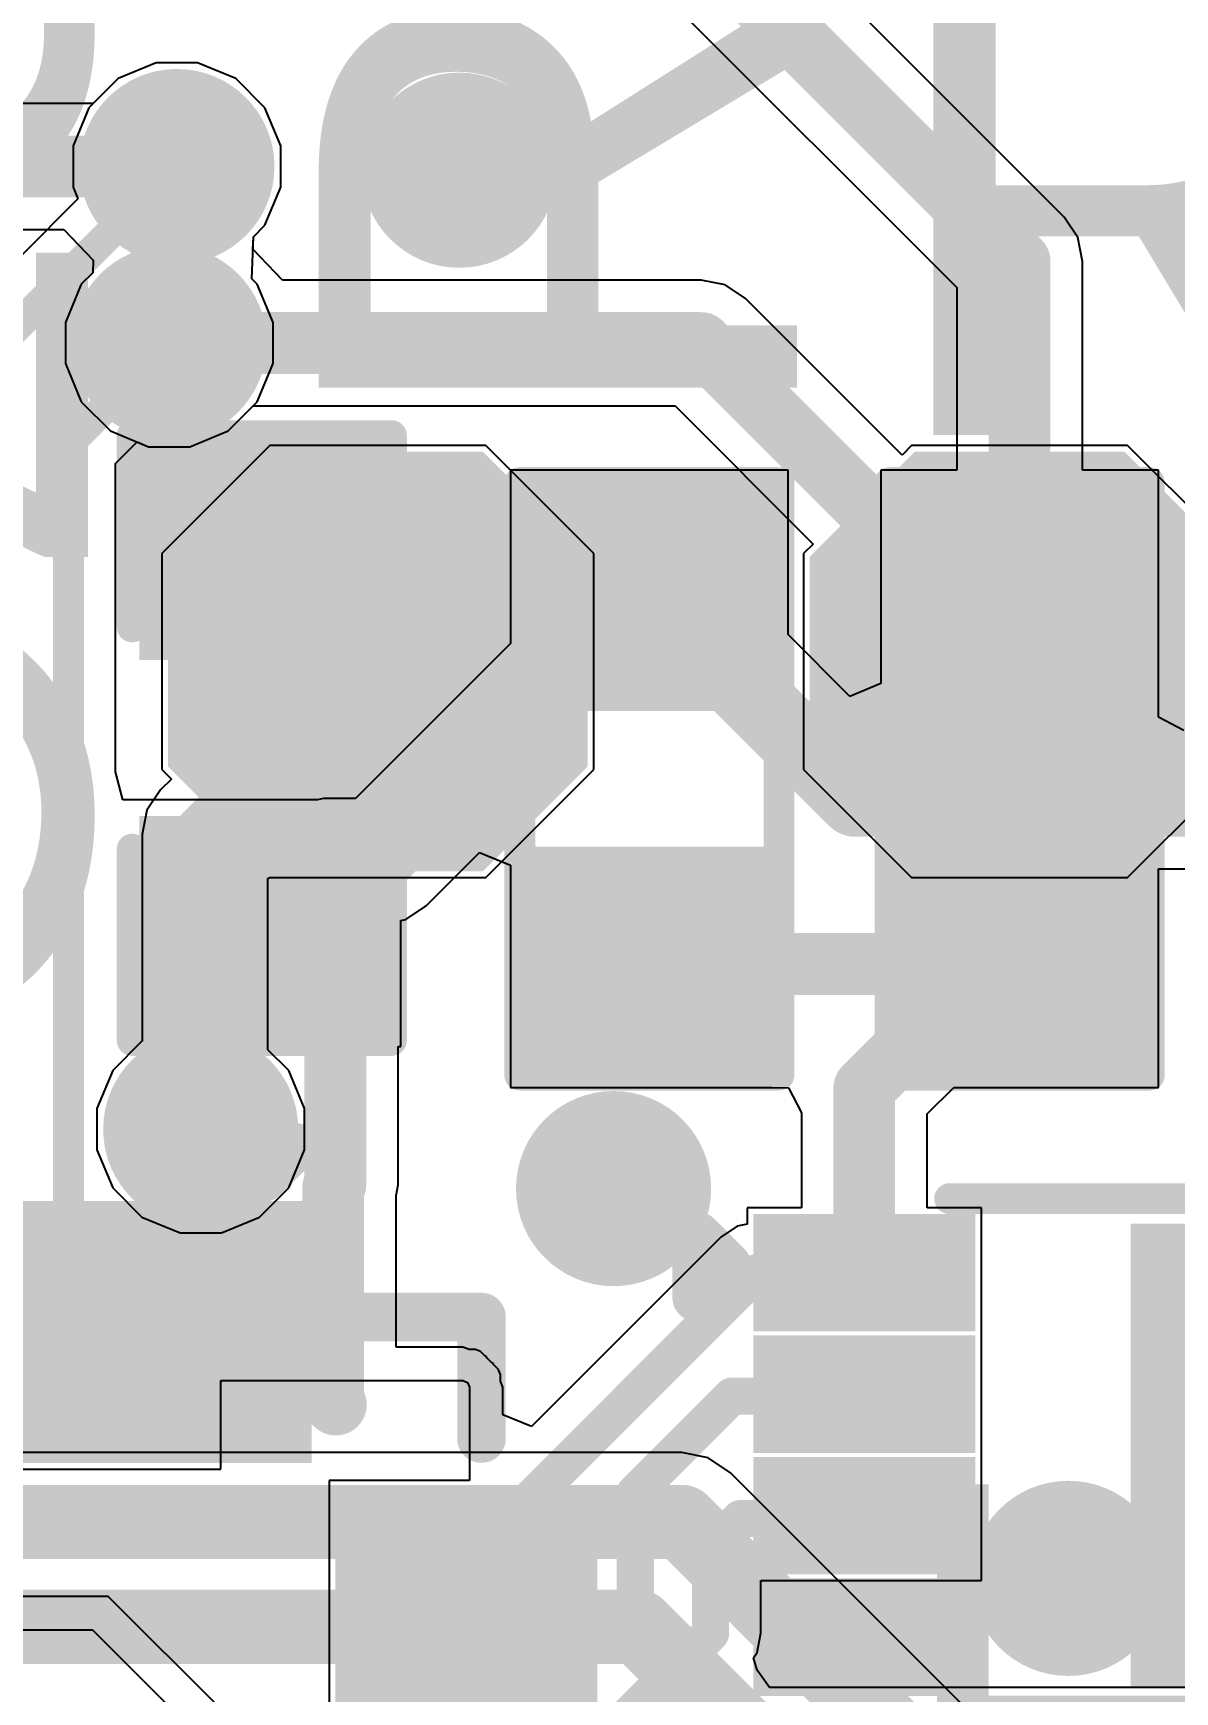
# Model space of a CAD drawing. Header units: millimetres. Extents: x -23 to 83, y -38 to 11.
# Drawn here: x 68.53 to 73.23, y -8.85 to -2.03 of the extents above; entities that cross this region are included whole.
import ezdxf

# ---------------------------------------------------------------- set-up
doc = ezdxf.new("R2010")
doc.units = ezdxf.units.MM
for name, color, linetype in [('BottomLayer', 5, 'Continuous'), ('BottomPaste', 16, 'Continuous'), ('BottomSolder', 6, 'Continuous'), ('TopLayer', 1, 'Continuous'), ('TopOverlay', 2, 'Continuous'), ('TopPaste', 8, 'Continuous'), ('TopSolder', 216, 'Continuous'), ('ViaHoleLayer', 16, 'Continuous')]:
    doc.layers.add(name, color=color, linetype=linetype)
doc.styles.add('Arial', font='', dxfattribs={"height": 0.2})
doc.styles.get('Arial').set_extended_font_data('Arial')

# ---------------------------------------------------------------- blocks, each defined once
blk = doc.blocks.new('C___0603_34')
at = {"layer": 'TopLayer'}
for points in [[(-0.3809999999999999, 0.4445), (-0.3809999999999999, -0.4445), (-1.143, -0.4445), (-1.143, 0.4445)], [(1.143, 0.4445), (1.143, -0.4445), (0.3809999999999999, -0.4445), (0.3809999999999999, 0.4445)]]:
    blk.add_hatch(color=1, dxfattribs=at).paths.add_polyline_path(points)
at = {"layer": 'TopPaste'}
for points in [[(-0.3809999999999999, 0.4445), (-0.3809999999999999, -0.4445), (-1.143, -0.4445), (-1.143, 0.4445)], [(1.143, 0.4445), (1.143, -0.4445), (0.3809999999999999, -0.4445), (0.3809999999999999, 0.4445)]]:
    blk.add_hatch(color=8, dxfattribs=at).paths.add_polyline_path(points)
at = {"layer": 'TopSolder'}
for points in [[(-0.3210001199999999, 0.50449988), (-0.3210001199999999, -0.50449988), (-1.20299988, -0.50449988), (-1.20299988, 0.50449988)], [(1.20299988, 0.50449988), (1.20299988, -0.50449988), (0.3210001199999999, -0.50449988), (0.3210001199999999, 0.50449988)]]:
    blk.add_hatch(color=216, dxfattribs=at).paths.add_polyline_path(points)
at = {"layer": 'TopOverlay', "const_width": 0.127}
for points in [[(-1.2446, -0.5334), (-1.2446, 0.5334)], [(-0.4571999999999999, 0.5334), (-1.2446, 0.5334)], [(1.2446, 0.5334), (0.4571999999999999, 0.5334)], [(1.2446, -0.5334), (1.2446, 0.5334)], [(-0.4571999999999999, -0.5334), (-1.2446, -0.5334)], [(1.2446, -0.5334), (0.4571999999999999, -0.5334)]]:
    blk.add_lwpolyline(points, dxfattribs=at)
at = {"layer": 'TopOverlay', "const_width": 0.0635}
for points in [[(-1.27635, 0.5334, 1), (-1.21285, 0.5334, 1)], [(-1.27635, 0.5334, 1), (-1.21285, 0.5334, 1)], [(-0.4889499999999999, 0.5334, 1), (-0.42545, 0.5334, 1)], [(0.42545, 0.5334, 1), (0.4889499999999999, 0.5334, 1)], [(1.21285, 0.5334, 1), (1.27635, 0.5334, 1)], [(1.21285, 0.5334, 1), (1.27635, 0.5334, 1)], [(-1.27635, -0.5334, 1), (-1.21285, -0.5334, 1)], [(-1.27635, -0.5334, 1), (-1.21285, -0.5334, 1)], [(-0.4889499999999999, -0.5334, 1), (-0.42545, -0.5334, 1)], [(0.42545, -0.5334, 1), (0.4889499999999999, -0.5334, 1)], [(1.21285, -0.5334, 1), (1.27635, -0.5334, 1)], [(1.21285, -0.5334, 1), (1.27635, -0.5334, 1)]]:
    blk.add_lwpolyline(points, format="xyb", close=True, dxfattribs=at)
blk = doc.blocks.new('T__________B_71')
at = {"layer": 'BottomLayer'}
blk.add_hatch(color=5, dxfattribs=at).paths.add_polyline_path([(0.3809999999999999, 0.7619999999999999), (-0.3809999999999999, 0.7619999999999999), (-0.7619999999999999, 0.3809999999999999), (-0.7619999999999999, -0.3809999999999999), (-0.3809999999999999, -0.7619999999999999), (0.3809999999999999, -0.7619999999999999), (0.7619999999999999, -0.3809999999999999), (0.7619999999999999, 0.3809999999999999)])
at = {"layer": 'BottomPaste'}
blk.add_hatch(color=16, dxfattribs=at).paths.add_polyline_path([(0.3809999999999999, 0.7619999999999999), (-0.3809999999999999, 0.7619999999999999), (-0.7619999999999999, 0.3809999999999999), (-0.7619999999999999, -0.3809999999999999), (-0.3809999999999999, -0.7619999999999999), (0.3809999999999999, -0.7619999999999999), (0.7619999999999999, -0.3809999999999999), (0.7619999999999999, 0.3809999999999999)])
at = {"layer": 'BottomSolder'}
blk.add_hatch(color=6, dxfattribs=at).paths.add_polyline_path([(0.4318, 0.8636), (-0.4318, 0.8636), (-0.8636, 0.4318), (-0.8636, -0.4318), (-0.4318, -0.8636), (0.4318, -0.8636), (0.8636, -0.4318), (0.8636, 0.4318)])
blk = doc.blocks.new('T__________B_72')
at = {"layer": 'BottomLayer'}
blk.add_hatch(color=5, dxfattribs=at).paths.add_polyline_path([(0.3809999999999999, 0.7619999999999999), (-0.3809999999999999, 0.7619999999999999), (-0.7619999999999999, 0.3809999999999999), (-0.7619999999999999, -0.3809999999999999), (-0.3809999999999999, -0.7619999999999999), (0.3809999999999999, -0.7619999999999999), (0.7619999999999999, -0.3809999999999999), (0.7619999999999999, 0.3809999999999999)])
at = {"layer": 'BottomPaste'}
blk.add_hatch(color=16, dxfattribs=at).paths.add_polyline_path([(0.3809999999999999, 0.7619999999999999), (-0.3809999999999999, 0.7619999999999999), (-0.7619999999999999, 0.3809999999999999), (-0.7619999999999999, -0.3809999999999999), (-0.3809999999999999, -0.7619999999999999), (0.3809999999999999, -0.7619999999999999), (0.7619999999999999, -0.3809999999999999), (0.7619999999999999, 0.3809999999999999)])
at = {"layer": 'BottomSolder'}
blk.add_hatch(color=6, dxfattribs=at).paths.add_polyline_path([(0.4318, 0.8636), (-0.4318, 0.8636), (-0.8636, 0.4318), (-0.8636, -0.4318), (-0.4318, -0.8636), (0.4318, -0.8636), (0.8636, -0.4318), (0.8636, 0.4318)])
blk = doc.blocks.new('R___0603_111')
at = {"layer": 'TopLayer'}
for points in [[(-0.3809999999999999, 0.4445), (-0.3809999999999999, -0.4445), (-1.143, -0.4445), (-1.143, 0.4445)], [(1.143, 0.4445), (1.143, -0.4445), (0.3809999999999999, -0.4445), (0.3809999999999999, 0.4445)]]:
    blk.add_hatch(color=1, dxfattribs=at).paths.add_polyline_path(points)
at = {"layer": 'TopPaste'}
for points in [[(-0.3809999999999999, 0.4445), (-0.3809999999999999, -0.4445), (-1.143, -0.4445), (-1.143, 0.4445)], [(1.143, 0.4445), (1.143, -0.4445), (0.3809999999999999, -0.4445), (0.3809999999999999, 0.4445)]]:
    blk.add_hatch(color=8, dxfattribs=at).paths.add_polyline_path(points)
at = {"layer": 'TopSolder'}
for points in [[(-0.2794, 0.5460999999999999), (-0.2794, -0.5460999999999999), (-1.2446, -0.5460999999999999), (-1.2446, 0.5460999999999999)], [(1.2446, 0.5460999999999999), (1.2446, -0.5460999999999999), (0.2794, -0.5460999999999999), (0.2794, 0.5460999999999999)]]:
    blk.add_hatch(color=216, dxfattribs=at).paths.add_polyline_path(points)
at = {"layer": 'TopOverlay', "const_width": 0.127}
for points in [[(-1.2192, 0.5334), (1.2192, 0.5334)], [(-1.2192, 0.5334), (-1.2192, -0.5334)], [(1.2192, 0.5334), (1.2192, -0.5334)], [(-1.2192, -0.5334), (1.2192, -0.5334)]]:
    blk.add_lwpolyline(points, dxfattribs=at)
at = {"layer": 'TopOverlay', "const_width": 0.0635}
for points in [[(-1.25095, 0.5334, 1), (-1.18745, 0.5334, 1)], [(-1.25095, 0.5334, 1), (-1.18745, 0.5334, 1)], [(1.18745, 0.5334, 1), (1.25095, 0.5334, 1)], [(1.18745, 0.5334, 1), (1.25095, 0.5334, 1)], [(-1.25095, -0.5334, 1), (-1.18745, -0.5334, 1)], [(-1.25095, -0.5334, 1), (-1.18745, -0.5334, 1)], [(1.18745, -0.5334, 1), (1.25095, -0.5334, 1)], [(1.18745, -0.5334, 1), (1.25095, -0.5334, 1)]]:
    blk.add_lwpolyline(points, format="xyb", close=True, dxfattribs=at)
blk = doc.blocks.new('R___0603_112')
at = {"layer": 'TopLayer'}
for points in [[(-0.3809999999999999, 0.4445), (-0.3809999999999999, -0.4445), (-1.143, -0.4445), (-1.143, 0.4445)], [(1.143, 0.4445), (1.143, -0.4445), (0.3809999999999999, -0.4445), (0.3809999999999999, 0.4445)]]:
    blk.add_hatch(color=1, dxfattribs=at).paths.add_polyline_path(points)
at = {"layer": 'TopPaste'}
for points in [[(-0.3809999999999999, 0.4445), (-0.3809999999999999, -0.4445), (-1.143, -0.4445), (-1.143, 0.4445)], [(1.143, 0.4445), (1.143, -0.4445), (0.3809999999999999, -0.4445), (0.3809999999999999, 0.4445)]]:
    blk.add_hatch(color=8, dxfattribs=at).paths.add_polyline_path(points)
at = {"layer": 'TopSolder'}
for points in [[(-0.2794, 0.5460999999999999), (-0.2794, -0.5460999999999999), (-1.2446, -0.5460999999999999), (-1.2446, 0.5460999999999999)], [(1.2446, 0.5460999999999999), (1.2446, -0.5460999999999999), (0.2794, -0.5460999999999999), (0.2794, 0.5460999999999999)]]:
    blk.add_hatch(color=216, dxfattribs=at).paths.add_polyline_path(points)
at = {"layer": 'TopOverlay', "const_width": 0.127}
for points in [[(1.2192, 0.5334), (-1.2192, 0.5334)], [(-1.2192, -0.5334), (-1.2192, 0.5334)], [(1.2192, -0.5334), (1.2192, 0.5334)], [(1.2192, -0.5334), (-1.2192, -0.5334)]]:
    blk.add_lwpolyline(points, dxfattribs=at)
at = {"layer": 'TopOverlay', "const_width": 0.0635}
for points in [[(-1.25095, 0.5334, 1), (-1.18745, 0.5334, 1)], [(-1.25095, 0.5334, 1), (-1.18745, 0.5334, 1)], [(1.18745, 0.5334, 1), (1.25095, 0.5334, 1)], [(1.18745, 0.5334, 1), (1.25095, 0.5334, 1)], [(-1.25095, -0.5334, 1), (-1.18745, -0.5334, 1)], [(-1.25095, -0.5334, 1), (-1.18745, -0.5334, 1)], [(1.18745, -0.5334, 1), (1.25095, -0.5334, 1)], [(1.18745, -0.5334, 1), (1.25095, -0.5334, 1)]]:
    blk.add_lwpolyline(points, format="xyb", close=True, dxfattribs=at)
blk = doc.blocks.new('QFN_56__7X7__121')
at = {"layer": 'TopLayer'}
for points in [[(-2.69999968, 3.000502), (-2.69999968, 3.875501519999999), (-2.50000008, 3.875501519999999), (-2.50000008, 3.000502)], [(-2.30000048, 3.000502), (-2.30000048, 3.875501519999999), (-2.10000088, 3.875501519999999), (-2.10000088, 3.000502)], [(-3.87549898, 2.70000222), (-3.00049946, 2.70000222), (-3.00049946, 2.50000262), (-3.87549898, 2.50000262)], [(-3.87549898, 2.30000302), (-3.00049946, 2.30000302), (-3.00049946, 2.10000342), (-3.87549898, 2.10000342)], [(-3.87549898, 1.90000128), (-3.00049946, 1.90000128), (-3.00049946, 1.70000168), (-3.87549898, 1.70000168)]]:
    blk.add_hatch(color=1, dxfattribs=at).paths.add_polyline_path(points)
at = {"layer": 'TopPaste'}
for points in [[(-2.69999968, 3.000502), (-2.69999968, 3.875501519999999), (-2.50000008, 3.875501519999999), (-2.50000008, 3.000502)], [(-2.30000048, 3.000502), (-2.30000048, 3.875501519999999), (-2.10000088, 3.875501519999999), (-2.10000088, 3.000502)], [(-3.87549898, 2.70000222), (-3.00049946, 2.70000222), (-3.00049946, 2.50000262), (-3.87549898, 2.50000262)], [(-3.87549898, 2.30000302), (-3.00049946, 2.30000302), (-3.00049946, 2.10000342), (-3.87549898, 2.10000342)], [(-3.87549898, 1.90000128), (-3.00049946, 1.90000128), (-3.00049946, 1.70000168), (-3.87549898, 1.70000168)]]:
    blk.add_hatch(color=8, dxfattribs=at).paths.add_polyline_path(points)
at = {"layer": 'TopSolder'}
for points in [[(-2.80159968, 2.898902), (-2.80159968, 3.97710152), (-2.39840008, 3.97710152), (-2.39840008, 2.898902)], [(-2.40160048, 2.898902), (-2.40160048, 3.97710152), (-1.99840088, 3.97710152), (-1.99840088, 2.898902)], [(-2.00159874, 2.898902), (-2.00159874, 3.97710152), (-1.59839914, 3.97710152), (-1.59839914, 2.898902)], [(-3.97709898, 2.80160222), (-2.89889946, 2.80160222), (-2.89889946, 2.39840262), (-3.97709898, 2.39840262)], [(-3.97709898, 2.40160302), (-2.89889946, 2.40160302), (-2.89889946, 1.99840342), (-3.97709898, 1.99840342)], [(-3.97709898, 2.00160128), (-2.89889946, 2.00160128), (-2.89889946, 1.59840168), (-3.97709898, 1.59840168)]]:
    blk.add_hatch(color=216, dxfattribs=at).paths.add_polyline_path(points)
at = {"layer": 'TopOverlay', "const_width": 0.1999996}
for points in [[(-2.99999908, 3.50000316), (-3.50000062, 3.50000316)], [(-3.50000062, 3.00000162), (-3.50000062, 3.50000316)], [(-4.07299922, 2.60000242), (-4.19999922, 2.72700242)], [(-4.19999922, 2.47300242), (-4.19999922, 2.72700242)], [(-4.19999922, 2.47300242), (-4.07299922, 2.60000242)]]:
    blk.add_lwpolyline(points, dxfattribs=at)
at = {"layer": 'TopOverlay', "const_width": 0.0999998}
for points in [[(-3.55000052, 3.50000316, 1), (-3.45000072, 3.50000316, 1)], [(-3.55000052, 3.50000316, 1), (-3.45000072, 3.50000316, 1)], [(-3.04999898, 3.50000316, 1), (-2.94999918, 3.50000316, 1)], [(-3.55000052, 3.00000162, 1), (-3.45000072, 3.00000162, 1)], [(-4.24999912, 2.72700242, 1), (-4.14999932, 2.72700242, 1)], [(-4.24999912, 2.72700242, 1), (-4.14999932, 2.72700242, 1)], [(-4.122999119999999, 2.60000242, 1), (-4.022999319999999, 2.60000242, 1)], [(-4.122999119999999, 2.60000242, 1), (-4.022999319999999, 2.60000242, 1)], [(-4.24999912, 2.47300242, 1), (-4.14999932, 2.47300242, 1)], [(-4.24999912, 2.47300242, 1), (-4.14999932, 2.47300242, 1)]]:
    blk.add_lwpolyline(points, format="xyb", close=True, dxfattribs=at)
blk = doc.blocks.new('8_USON__2X3__122')
at = {"layer": 'TopLayer'}
for points in [[(-0.3556, 0.13999972), (0.3556, 0.13999972), (0.3556, -0.13999972), (-0.3556, -0.13999972)], [(2.33959908, 0.13999972), (3.05079908, 0.13999972), (3.05079908, -0.13999972), (2.33959908, -0.13999972)], [(1.19759984, 0.09999853), (1.49759924, 0.09999853), (1.49759924, -1.60000061), (1.19759984, -1.60000061)], [(-0.3556, -0.36000182), (0.3556, -0.36000182), (0.3556, -0.64000126), (-0.3556, -0.64000126)], [(2.33959908, -0.36000182), (3.05079908, -0.36000182), (3.05079908, -0.64000126), (2.33959908, -0.64000126)], [(-0.3556, -0.86000082), (0.3556, -0.86000082), (0.3556, -1.14000026), (-0.3556, -1.14000026)], [(2.33959908, -0.86000082), (3.05079908, -0.86000082), (3.05079908, -1.14000026), (2.33959908, -1.14000026)], [(-0.3556, -1.36000236), (0.3556, -1.36000236), (0.3556, -1.6400018), (-0.3556, -1.6400018)], [(2.33959908, -1.36000236), (3.05079908, -1.36000236), (3.05079908, -1.6400018), (2.33959908, -1.6400018)]]:
    blk.add_hatch(color=1, dxfattribs=at).paths.add_polyline_path(points)
at = {"layer": 'TopPaste'}
for points in [[(-0.3556, 0.13999972), (0.3556, 0.13999972), (0.3556, -0.13999972), (-0.3556, -0.13999972)], [(2.33959908, 0.13999972), (3.05079908, 0.13999972), (3.05079908, -0.13999972), (2.33959908, -0.13999972)], [(1.19759984, 0.09999853), (1.49759924, 0.09999853), (1.49759924, -1.60000061), (1.19759984, -1.60000061)], [(-0.3556, -0.36000182), (0.3556, -0.36000182), (0.3556, -0.64000126), (-0.3556, -0.64000126)], [(2.33959908, -0.36000182), (3.05079908, -0.36000182), (3.05079908, -0.64000126), (2.33959908, -0.64000126)], [(-0.3556, -0.86000082), (0.3556, -0.86000082), (0.3556, -1.14000026), (-0.3556, -1.14000026)], [(2.33959908, -0.86000082), (3.05079908, -0.86000082), (3.05079908, -1.14000026), (2.33959908, -1.14000026)], [(-0.3556, -1.36000236), (0.3556, -1.36000236), (0.3556, -1.6400018), (-0.3556, -1.6400018)], [(2.33959908, -1.36000236), (3.05079908, -1.36000236), (3.05079908, -1.6400018), (2.33959908, -1.6400018)]]:
    blk.add_hatch(color=8, dxfattribs=at).paths.add_polyline_path(points)
at = {"layer": 'TopSolder'}
for points in [[(-0.4571999999999999, 0.24159972), (0.4571999999999999, 0.24159972), (0.4571999999999999, -0.24159972), (-0.4571999999999999, -0.24159972)], [(2.23799908, 0.24159972), (3.15239908, 0.24159972), (3.15239908, -0.24159972), (2.23799908, -0.24159972)], [(1.09599984, 0.20159853), (1.59919924, 0.20159853), (1.59919924, -1.70160061), (1.09599984, -1.70160061)], [(-0.4571999999999999, -0.25840182), (0.4571999999999999, -0.25840182), (0.4571999999999999, -0.74160126), (-0.4571999999999999, -0.74160126)], [(2.23799908, -0.25840182), (3.15239908, -0.25840182), (3.15239908, -0.74160126), (2.23799908, -0.74160126)], [(-0.4571999999999999, -0.75840082), (0.4571999999999999, -0.75840082), (0.4571999999999999, -1.24160026), (-0.4571999999999999, -1.24160026)], [(2.23799908, -0.75840082), (3.15239908, -0.75840082), (3.15239908, -1.24160026), (2.23799908, -1.24160026)], [(-0.4571999999999999, -1.25840236), (0.4571999999999999, -1.25840236), (0.4571999999999999, -1.7416018), (-0.4571999999999999, -1.7416018)], [(2.23799908, -1.25840236), (3.15239908, -1.25840236), (3.15239908, -1.7416018), (2.23799908, -1.7416018)]]:
    blk.add_hatch(color=216, dxfattribs=at).paths.add_polyline_path(points)
at = {"layer": 'TopOverlay'}
for points, const_width in [([(0.3515995, 0.3048), (2.2565995, 0.3048)], 0.127), ([(-0.6898005, 0.1524), (-0.5628004999999999, 0.0254)], 0.1999996), ([(-0.6898005, -0.1016), (-0.6898005, 0.1524)], 0.1999996), ([(-0.6898005, -0.1016), (-0.5628004999999999, 0.0254)], 0.1999996), ([(0.3515995, -1.80480208), (2.2565995, -1.80480208)], 0.127)]:
    blk.add_lwpolyline(points, dxfattribs=dict(at, const_width=const_width))
for points, const_width in [([(0.3198495, 0.3048, 1), (0.3833495, 0.3048, 1)], 0.0635), ([(2.2248495, 0.3048, 1), (2.2883495, 0.3048, 1)], 0.0635), ([(-0.7398003999999999, 0.1524, 1), (-0.6398005999999999, 0.1524, 1)], 0.0999998), ([(-0.7398003999999999, 0.1524, 1), (-0.6398005999999999, 0.1524, 1)], 0.0999998), ([(-0.6128004, 0.0254, 1), (-0.5128005999999999, 0.0254, 1)], 0.0999998), ([(-0.6128004, 0.0254, 1), (-0.5128005999999999, 0.0254, 1)], 0.0999998), ([(-0.7398003999999999, -0.1016, 1), (-0.6398005999999999, -0.1016, 1)], 0.0999998), ([(-0.7398003999999999, -0.1016, 1), (-0.6398005999999999, -0.1016, 1)], 0.0999998), ([(0.3198495, -1.80480208, 1), (0.3833495, -1.80480208, 1)], 0.0635), ([(2.2248495, -1.80480208, 1), (2.2883495, -1.80480208, 1)], 0.0635)]:
    blk.add_lwpolyline(points, format="xyb", close=True, dxfattribs=dict(at, const_width=const_width))

msp = doc.modelspace()

# ---------------------------------------------------------------- hatches: boundary and pattern name
at = {"layer": 'BottomLayer'}
h = msp.add_hatch(color=5, dxfattribs=at)
edge = h.paths.add_edge_path()
edge.add_arc((69.11957728, -2.57568954), 0.2999994, 0, 360)
h = msp.add_hatch(color=5, dxfattribs=at)
edge = h.paths.add_edge_path()
edge.add_arc((70.28179999999999, -2.5908), 0.2999994, 0, 360)
h = msp.add_hatch(color=5, dxfattribs=at)
edge = h.paths.add_edge_path()
edge.add_arc((69.08800000000001, -3.302), 0.2999994, 0, 360)
h = msp.add_hatch(color=5, dxfattribs=at)
edge = h.paths.add_edge_path()
edge.add_arc((69.2175146, -6.53735802), 0.2999994, 0, 360)
h = msp.add_hatch(color=5, dxfattribs=at)
edge = h.paths.add_edge_path()
edge.add_arc((70.91678983999999, -6.78180508), 0.2999994, 0, 360)
h = msp.add_hatch(color=5, dxfattribs=at)
edge = h.paths.add_edge_path()
edge.add_arc((72.78838376, -8.385886199999998), 0.2999994, 0, 360)
at = {"layer": 'BottomSolder'}
h = msp.add_hatch(color=6, dxfattribs=at)
edge = h.paths.add_edge_path()
edge.add_arc((69.11957728, -2.57568954), 0.4015993999999999, 0, 360)
h = msp.add_hatch(color=6, dxfattribs=at)
edge = h.paths.add_edge_path()
edge.add_arc((70.28179999999999, -2.5908), 0.4015993999999999, 0, 360)
h = msp.add_hatch(color=6, dxfattribs=at)
edge = h.paths.add_edge_path()
edge.add_arc((69.08800000000001, -3.302), 0.4015993999999999, 0, 360)
h = msp.add_hatch(color=6, dxfattribs=at)
edge = h.paths.add_edge_path()
edge.add_arc((69.2175146, -6.53735802), 0.4015993999999999, 0, 360)
h = msp.add_hatch(color=6, dxfattribs=at)
edge = h.paths.add_edge_path()
edge.add_arc((70.91678983999999, -6.78180508), 0.4015993999999999, 0, 360)
h = msp.add_hatch(color=6, dxfattribs=at)
edge = h.paths.add_edge_path()
edge.add_arc((72.78838376, -8.385886199999998), 0.4015993999999999, 0, 360)
at = {"layer": 'TopLayer'}
h = msp.add_hatch(color=1, dxfattribs=at)
edge = h.paths.add_edge_path()
edge.add_arc((69.11957728, -2.57568954), 0.2999994, 0, 360)
h = msp.add_hatch(color=1, dxfattribs=at)
edge = h.paths.add_edge_path()
edge.add_arc((70.28179999999999, -2.5908), 0.2999994, 0, 360)
h = msp.add_hatch(color=1, dxfattribs=at)
edge = h.paths.add_edge_path()
edge.add_arc((69.08800000000001, -3.302), 0.2999994, 0, 360)
h = msp.add_hatch(color=1, dxfattribs=at)
edge = h.paths.add_edge_path()
edge.add_arc((69.2175146, -6.53735802), 0.2999994, 0, 360)
h = msp.add_hatch(color=1, dxfattribs=at)
edge = h.paths.add_edge_path()
edge.add_arc((70.91678983999999, -6.78180508), 0.2999994, 0, 360)
h = msp.add_hatch(color=1, dxfattribs=at)
edge = h.paths.add_edge_path()
edge.add_arc((72.78838376, -8.385886199999998), 0.2999994, 0, 360)
at = {"layer": 'TopSolder'}
h = msp.add_hatch(color=216, dxfattribs=at)
edge = h.paths.add_edge_path()
edge.add_arc((69.11957728, -2.57568954), 0.4015993999999999, 0, 360)
h = msp.add_hatch(color=216, dxfattribs=at)
edge = h.paths.add_edge_path()
edge.add_arc((70.28179999999999, -2.5908), 0.4015993999999999, 0, 360)
h = msp.add_hatch(color=216, dxfattribs=at)
edge = h.paths.add_edge_path()
edge.add_arc((69.08800000000001, -3.302), 0.4015993999999999, 0, 360)
h = msp.add_hatch(color=216, dxfattribs=at)
edge = h.paths.add_edge_path()
edge.add_arc((69.2175146, -6.53735802), 0.4015993999999999, 0, 360)
h = msp.add_hatch(color=216, dxfattribs=at)
edge = h.paths.add_edge_path()
edge.add_arc((70.91678983999999, -6.78180508), 0.4015993999999999, 0, 360)
h = msp.add_hatch(color=216, dxfattribs=at)
edge = h.paths.add_edge_path()
edge.add_arc((72.78838376, -8.385886199999998), 0.4015993999999999, 0, 360)
at = {"layer": 'ViaHoleLayer'}
h = msp.add_hatch(color=16, dxfattribs=at)
edge = h.paths.add_edge_path()
edge.add_arc((69.11957728, -2.57568954), 0.1499997, 0, 360)
h = msp.add_hatch(color=16, dxfattribs=at)
edge = h.paths.add_edge_path()
edge.add_arc((70.28179999999999, -2.5908), 0.1499997, 0, 360)
h = msp.add_hatch(color=16, dxfattribs=at)
edge = h.paths.add_edge_path()
edge.add_arc((69.08800000000001, -3.302), 0.1499997, 0, 360)
h = msp.add_hatch(color=16, dxfattribs=at)
edge = h.paths.add_edge_path()
edge.add_arc((69.2175146, -6.53735802), 0.1499997, 0, 360)
h = msp.add_hatch(color=16, dxfattribs=at)
edge = h.paths.add_edge_path()
edge.add_arc((70.91678983999999, -6.78180508), 0.1499997, 0, 360)
h = msp.add_hatch(color=16, dxfattribs=at)
edge = h.paths.add_edge_path()
edge.add_arc((72.78838376, -8.385886199999998), 0.1499997, 0, 360)

# ---------------------------------------------------------------- linework, layer by layer
at = {"layer": 'BottomLayer'}
for p, q in [((69.03464222, -2.14869014), (68.87770324, -2.2136989)), ((69.20451234, -2.14869014), (69.03464222, -2.14869014)), ((69.36145132, -2.2136989), (69.20451234, -2.14869014)), ((68.87770324, -2.2136989), (68.77468846, -2.31671368)), ((69.48156792, -2.3338155), (69.36145132, -2.2136989)), ((68.77468846, -2.31671368), (67.62991554, -2.31671368)), ((69.54657668, -2.49075448), (69.48156792, -2.3338155)), ((69.54657668, -2.6606246), (69.54657668, -2.49075448)), ((69.48156792, -2.81756358), (69.54657668, -2.6606246)), ((67.83829967999999, -2.8346654), (68.65360919999999, -2.8346654)), ((68.65360919999999, -2.8346654), (68.77536918, -2.96138346)), ((69.4322081, -2.91630608), (69.43430106, -2.86483044)), ((69.43430106, -2.86483044), (69.48156792, -2.81756358)), ((69.55396807999999, -3.04302414), (69.4322081, -2.91630608)), ((68.77536918, -2.96138346), (68.77327622, -3.0128591)), ((68.72600935999999, -3.06012596), (68.6610006, -3.21706494)), ((68.77327622, -3.0128591), (68.72600935999999, -3.06012596)), ((71.277226, -3.04302414), (69.55396807999999, -3.04302414)), ((71.37633172, -3.06273708), (71.277226, -3.04302414)), ((71.46034983999999, -3.11887616), (71.37633172, -3.06273708)), ((72.10449383999999, -3.76302016), (71.46034983999999, -3.11887616)), ((68.6610006, -3.21706494), (68.6610006, -3.386935059999999)), ((68.6610006, -3.386935059999999), (68.72600935999999, -3.54387404)), ((68.72600935999999, -3.54387404), (68.84612596, -3.66399064)), ((69.32987403999999, -3.66399064), (69.43288882, -3.56097586)), ((69.43288882, -3.56097586), (71.16995417999999, -3.56097586)), ((71.16995417999999, -3.56097586), (71.73824616, -4.12926784)), ((68.84612596, -3.66399064), (69.00306493999999, -3.7289994)), ((69.17293506, -3.7289994), (69.32987403999999, -3.66399064)), ((69.00306493999999, -3.7289994), (69.17293506, -3.7289994)), ((69.50202, -3.723894), (69.05752, -4.168394)), ((70.39102, -3.723894), (69.50202, -3.723894)), ((70.83552, -4.168394), (70.39102, -3.723894)), ((72.14362, -3.723894), (72.10449383999999, -3.76302016)), ((73.03262, -3.723894), (72.14362, -3.723894)), ((73.47711999999999, -4.168394), (73.03262, -3.723894)), ((71.73824616, -4.12926784), (71.69912, -4.168394)), ((69.05752, -4.168394), (69.05752, -5.057394)), ((70.83552, -5.057394), (70.83552, -4.168394)), ((71.69912, -4.168394), (71.69912, -5.057394)), ((69.09664615999999, -5.09652016), (69.05219616, -5.14097016)), ((69.05752, -5.057394), (69.09664615999999, -5.09652016)), ((70.39102, -5.501893999999999), (70.83552, -5.057394)), ((71.69912, -5.057394), (72.14362, -5.501893999999999)), ((73.03262, -5.501893999999999), (73.47711999999999, -5.057394)), ((69.05219616, -5.14097016), (68.99605708, -5.22498828)), ((68.99605708, -5.22498828), (68.97634414, -5.324094)), ((68.97634414, -5.324094), (68.97634414, -6.17507528)), ((69.49429586, -5.5050944), (69.50202253999998, -5.501893999999999)), ((69.49429586, -6.210274599999999), (69.49429586, -5.5050944)), ((69.50202253999998, -5.501893999999999), (70.39102, -5.501893999999999)), ((72.14362, -5.501893999999999), (73.03262, -5.501893999999999)), ((68.97564055999999, -6.17536738), (68.85552396, -6.29548398)), ((68.97634414, -6.17507528), (68.97564055999999, -6.17536738)), ((69.57950523999999, -6.29548398), (69.49429586, -6.210274599999999)), ((68.85552396, -6.29548398), (68.7905152, -6.45242296)), ((69.64451399999999, -6.45242296), (69.57950523999999, -6.29548398)), ((68.7905152, -6.45242296), (68.7905152, -6.62229308)), ((69.64451399999999, -6.62229308), (69.64451399999999, -6.45242296)), ((68.7905152, -6.62229308), (68.85552396, -6.779232059999999)), ((69.57950523999999, -6.779232059999999), (69.64451399999999, -6.62229308)), ((68.85552396, -6.779232059999999), (68.97564055999999, -6.899348659999999)), ((69.45938864, -6.899348659999999), (69.57950523999999, -6.779232059999999)), ((68.97564055999999, -6.899348659999999), (69.13257954, -6.96435742)), ((69.30244966, -6.96435742), (69.45938864, -6.899348659999999)), ((69.13257954, -6.96435742), (69.30244966, -6.96435742)), ((71.19724394, -7.8685263), (51.73874336, -7.8685263)), ((71.19725663999999, -7.86852376), (71.19724394, -7.8685263)), ((71.30627344, -7.890210279999999), (71.19725663999999, -7.86852376)), ((71.39869388, -7.95196276), (71.30627344, -7.890210279999999)), ((74.86645428, -11.4197257), (71.39869388, -7.95196276))]:
    msp.add_line(p, q, dxfattribs=at)
for points, const_width in [([(67.62991554, -2.57568954), (69.11957728, -2.57568954)], 0.254), ([(69.08800000000001, -3.302), (71.277226, -3.302)], 0.254), ([(71.277226, -3.302), (72.58812, -4.612894)], 0.254), ([(69.23532, -5.324094), (69.94651999999999, -4.612894)], 0.254), ([(69.23532, -6.51955262), (69.23532, -5.324094)], 0.254), ([(51.73874336, -8.1534), (71.19725663999999, -8.1534)], 0.3048), ([(71.19725663999999, -8.1534), (74.74845604, -11.7045994)], 0.3048), ([(51.9176, -8.5852), (71.01839999999999, -8.5852)], 0.3048), ([(71.01839999999999, -8.5852), (74.5695994, -12.1363994)], 0.3048)]:
    msp.add_lwpolyline(points, dxfattribs=dict(at, const_width=const_width))
for points, const_width in [([(69.05607728, -2.57568954, 1), (69.18307727999999, -2.57568954, 1)], 0.127), ([(69.02449999999999, -3.302, 1), (69.1515, -3.302, 1)], 0.127), ([(71.213726, -3.302, 1), (71.34072599999999, -3.302, 1)], 0.127), ([(71.213726, -3.302, 1), (71.34072599999999, -3.302, 1)], 0.127), ([(69.88302, -4.612894, 1), (70.01002, -4.612894, 1)], 0.127), ([(72.52462, -4.612894, 1), (72.65162, -4.612894, 1)], 0.127), ([(69.17182, -5.324094, 1), (69.29881999999999, -5.324094, 1)], 0.127), ([(69.17182, -5.324094, 1), (69.29881999999999, -5.324094, 1)], 0.127), ([(69.17182, -6.51955262, 1), (69.29881999999999, -6.51955262, 1)], 0.127), ([(71.12105664, -8.1534, 1), (71.27345663999999, -8.1534, 1)], 0.1524), ([(71.12105664, -8.1534, 1), (71.27345663999999, -8.1534, 1)], 0.1524), ([(70.9422, -8.5852, 1), (71.0946, -8.5852, 1)], 0.1524), ([(70.9422, -8.5852, 1), (71.0946, -8.5852, 1)], 0.1524)]:
    msp.add_lwpolyline(points, format="xyb", close=True, dxfattribs=dict(at, const_width=const_width))
at = {"layer": 'TopLayer'}
for p, q in [((72.77124384, -2.78359616), (69.93117586, 0.05647182)), ((69.63233216, -0.3771798399999999), (72.32914414, -3.07399182)), ((69.03464222, -2.14869014), (68.87770324, -2.2136989)), ((69.20451234, -2.14869014), (69.03464222, -2.14869014)), ((69.36145132, -2.2136989), (69.20451234, -2.14869014)), ((68.87770324, -2.2136989), (68.75758663999999, -2.3338155)), ((69.48156792, -2.3338155), (69.36145132, -2.2136989)), ((68.75758663999999, -2.3338155), (68.69257787999999, -2.49075448)), ((69.54657668, -2.49075448), (69.48156792, -2.3338155)), ((68.69257787999999, -2.49075448), (68.69257787999999, -2.6606246)), ((69.54657668, -2.6606246), (69.54657668, -2.49075448)), ((68.69257787999999, -2.6606246), (68.71231368, -2.70826992)), ((69.48156792, -2.81756358), (69.54657668, -2.6606246)), ((68.71231368, -2.70826992), (68.47663724, -2.94394382)), ((72.82738291999999, -2.86761428), (72.77124384, -2.78359616)), ((69.4272805, -3.03741582), (69.43430106, -2.86483044)), ((69.43430106, -2.86483044), (69.48156792, -2.81756358)), ((72.84709586, -2.96672), (72.82738291999999, -2.86761428)), ((72.84709586, -3.825494), (72.84709586, -2.96672)), ((69.44999064, -3.06012596), (69.4272805, -3.03741582)), ((69.5149994, -3.21706494), (69.44999064, -3.06012596)), ((72.32914414, -3.07399182), (72.32914414, -3.825494)), ((69.5149994, -3.386935059999999), (69.5149994, -3.21706494)), ((69.44999064, -3.54387404), (69.5149994, -3.386935059999999)), ((69.32987403999999, -3.66399064), (69.44999064, -3.54387404)), ((69.17293506, -3.7289994), (69.32987403999999, -3.66399064)), ((68.86730447999999, -3.79738128), (68.95542216, -3.7092636)), ((68.95542216, -3.7092636), (69.00306493999999, -3.7289994)), ((69.00306493999999, -3.7289994), (69.17293506, -3.7289994)), ((68.86730447999999, -5.067106959999999), (68.86730447999999, -3.79738128)), ((71.63562, -3.825494), (70.49262, -3.825494)), ((70.49262, -3.825494), (70.49262, -4.53874632)), ((71.63562, -4.50211698), (71.63562, -3.825494)), ((72.32914414, -3.825494), (72.01662, -3.825494)), ((72.01662, -3.825494), (72.01662, -4.70351104)), ((73.15962, -3.825494), (72.84709586, -3.825494)), ((73.15962, -4.841491459999999), (73.15962, -3.825494)), ((71.88962, -4.75611698), (71.63562, -4.50211698)), ((70.49262, -4.53874632), (69.85474218, -5.176624139999999)), ((72.01662, -4.70351104), (71.88962, -4.75611698)), ((73.26374222, -4.8967263), (73.15962, -4.841491459999999)), ((68.89750254, -5.1816), (68.86730447999999, -5.067106959999999)), ((69.69798354, -5.1816), (68.89750254, -5.1816)), ((69.723, -5.176624139999999), (69.69798354, -5.1816)), ((69.85474218, -5.176624139999999), (69.723, -5.176624139999999)), ((70.14513783999999, -5.618723839999999), (70.36562, -5.39824168)), ((70.36562, -5.39824168), (70.49262, -5.450847619999999)), ((70.49262, -5.450847619999999), (70.49262, -6.365494)), ((73.15962, -6.365494), (73.15962, -5.4664737)), ((73.15962, -5.4664737), (73.85812, -5.4664737)), ((70.06111972, -5.67486292), (70.14513783999999, -5.618723839999999)), ((70.0405, -5.67896502), (70.06111972, -5.67486292)), ((70.0405, -6.1976), (70.0405, -5.67896502)), ((70.03048986, -6.76683178), (70.03048986, -6.1976)), ((70.03048986, -6.1976), (70.0405, -6.1976)), ((70.49262, -6.365494), (71.56965874, -6.365494)), ((71.56965874, -6.365494), (71.63618388, -6.36659128)), ((71.63618388, -6.36659128), (71.68968389999999, -6.47010136)), ((72.20763562, -6.474741939999999), (72.31688356, -6.365494)), ((72.31688356, -6.365494), (73.15962, -6.365494)), ((71.68968389999999, -6.47010136), (71.68968389999999, -6.860951479999999)), ((72.20763562, -6.860951479999999), (72.20763562, -6.474741939999999)), ((70.02185386, -6.810248000000001), (70.03048986, -6.76683178)), ((70.02185386, -7.434127879999999), (70.02185386, -6.810248000000001)), ((71.68968389999999, -6.860951479999999), (71.46604959999999, -6.860951479999999)), ((71.46604959999999, -6.860951479999999), (71.46604959999999, -6.928497699999999)), ((72.4312496, -6.860951479999999), (72.20763562, -6.860951479999999)), ((72.4312496, -7.89495246), (72.4312496, -6.860951479999999)), ((71.4256382, -6.9365368), (71.35842218, -6.981446539999999)), ((71.46604959999999, -6.928497699999999), (71.4256382, -6.9365368)), ((71.3584171, -6.981454159999999), (70.57861931999999, -7.761249400000001)), ((71.35842218, -6.981446539999999), (71.3584171, -6.981454159999999)), ((70.29647612, -7.434127879999999), (70.02185386, -7.434127879999999)), ((70.32173642000001, -7.44459014), (70.29647612, -7.434127879999999)), ((70.34907697999999, -7.44459014), (70.32173642000001, -7.44459014)), ((70.36841146, -7.452598759999999), (70.34907697999999, -7.44459014)), ((70.368414, -7.4526013), (70.36841146, -7.452598759999999)), ((70.36842415999999, -7.4526013), (70.368414, -7.4526013)), ((70.38775864, -7.47193578), (70.36842415999999, -7.4526013)), ((70.39367938, -7.47438942), (70.38775864, -7.47193578)), ((70.39613302, -7.4803127), (70.39367938, -7.47438942)), ((70.41509919999999, -7.499281419999999), (70.39613302, -7.4803127)), ((70.42102501999999, -7.50173506), (70.41509919999999, -7.499281419999999)), ((70.42347866, -7.507658339999999), (70.42102501999999, -7.50173506)), ((70.44281314, -7.52699028), (70.42347866, -7.507658339999999)), ((69.30012302, -7.936994539999999), (69.30012302, -7.571592679999999)), ((69.30012302, -7.571592679999999), (70.29647612, -7.571592679999999)), ((70.29647612, -7.571592679999999), (70.31581313999999, -7.579601299999999)), ((70.44281314, -7.5269979), (70.44281314, -7.52699028)), ((70.44281568, -7.52700044), (70.44281314, -7.5269979)), ((70.4508243, -7.546337459999999), (70.44281568, -7.52700044)), ((70.4508243, -7.57367802), (70.4508243, -7.546337459999999)), ((70.46128656, -7.59893832), (70.4508243, -7.57367802)), ((70.31581313999999, -7.579601299999999), (70.32382176, -7.59893832)), ((70.32382176, -7.59893832), (70.32382176, -7.983494319999999)), ((70.46128656, -7.71264904), (70.46128656, -7.59893832)), ((70.57861931999999, -7.761249400000001), (70.46128656, -7.71264904)), ((72.4312496, -8.39495146), (72.4312496, -7.89495246)), ((66.04612393999999, -7.936994539999999), (69.30012302, -7.936994539999999)), ((70.32382176, -7.983494319999999), (69.746622, -7.983494319999999)), ((69.746622, -7.983494319999999), (69.746622, -8.43749392)), ((71.52337994, -8.612055419999999), (71.52337994, -8.39495146)), ((71.52337994, -8.39495146), (72.4312496, -8.39495146)), ((68.83702005999999, -8.46059268), (64.82562346, -8.46059268)), ((69.30782176, -8.931394379999999), (68.83702005999999, -8.46059268)), ((69.746622, -8.43749392), (69.746622, -9.63749406)), ((65.14390832, -8.59805748), (68.7727352, -8.59805748)), ((68.7727352, -8.59805748), (69.17035696, -8.99567924)), ((71.50760908, -8.69135422), (71.52338248, -8.61206812)), ((71.52338248, -8.61206812), (71.52337994, -8.612055419999999)), ((71.49281357999999, -8.71349794), (71.50760908, -8.69135422)), ((71.50833806, -8.764003299999999), (71.49281357999999, -8.71349794)), ((71.55871642, -8.83552716), (71.50833806, -8.764003299999999)), ((73.36145094, -8.83552716), (71.55871642, -8.83552716))]:
    msp.add_line(p, q, dxfattribs=at)
for points, const_width in [([(69.67219999999999, -0.0508), (72.58812, -2.96672)], 0.254), ([(68.41907322, -3.2761936), (69.11957728, -2.57568954)], 0.127), ([(72.58812, -4.333494), (72.58812, -2.96672)], 0.254), ([(68.67307321999999, -3.71692678), (69.08800000000001, -3.302)], 0.127), ([(68.67307321999999, -7.372494779999999), (68.67307321999999, -3.71692678)], 0.127), ([(71.02135148, -4.22722548), (71.35622, -4.562093999999999)], 0.3048), ([(70.74662, -4.587494), (71.00062, -4.333494)], 0.254), ([(71.00062, -4.333494), (71.06412, -4.333494)], 0.254), ([(71.35622, -4.62559146), (71.35622, -4.562093999999999)], 0.3048), ([(70.74662, -4.650994), (70.74662, -4.587494)], 0.254), ([(71.35622, -4.62559146), (71.91222854, -5.1816)], 0.3048), ([(69.962014, -5.4356), (70.74662, -4.650994)], 0.254), ([(71.91222854, -5.1816), (74.21614824, -5.1816)], 0.3048), ([(69.469, -5.6896), (69.723, -5.4356)], 0.254), ([(69.723, -5.4356), (69.962014, -5.4356)], 0.254), ([(69.469, -5.6896), (69.51751399999999, -5.6896)], 0.254), ([(69.51751399999999, -5.6896), (69.771514, -5.9436)], 0.254), ([(71.06412, -5.857494), (72.45069075999999, -5.857494)], 0.254), ([(71.94865976, -6.36747012), (72.45069075999999, -5.86543912)], 0.254), ([(69.771514, -6.76683178), (69.771514, -5.9436)], 0.254), ([(71.94865976, -7.127946119999999), (71.94865976, -6.36747012)], 0.254), ([(69.762878, -6.77546778), (69.771514, -6.76683178)], 0.254), ([(69.762878, -7.659878), (69.762878, -6.77546778)], 0.254), ([(69.07312322, -7.372494779999999), (69.07312322, -6.88595016)], 0.127), ([(70.42237376, -8.210494119999998), (71.50492175999999, -7.127946119999999)], 0.1524), ([(71.50492175999999, -7.127946119999999), (71.94865976, -7.127946119999999)], 0.1524), ([(69.07312322, -7.372494779999999), (69.09692301999999, -7.348694979999999)], 0.1524), ([(69.762878, -7.659878), (69.7738, -7.670799999999999)], 0.254), ([(71.00631976, -8.032948119999999), (71.40332176, -7.63594612)], 0.1524), ([(71.40332176, -7.63594612), (71.95678776, -7.63594612)], 0.1524), ([(71.00631976, -8.495482119999998), (71.00631976, -8.032948119999999)], 0.1524), ([(71.31619976, -8.261959599999999), (71.43827724, -8.13988212)], 0.1524), ([(71.43827724, -8.13988212), (71.96059775999998, -8.13988212)], 0.1524), ([(70.31112175999999, -8.210494119999998), (70.42237376, -8.210494119999998)], 0.1524), ([(71.31619976, -8.61206812), (71.31619976, -8.261959599999999)], 0.1524), ([(70.89125776, -8.61054412), (71.00631976, -8.495482119999998)], 0.1524), ([(70.31112175999999, -8.61054412), (70.89125776, -8.61054412)], 0.1524), ([(70.91767376, -9.01059412), (71.31619976, -8.61206812)], 0.1524)]:
    msp.add_lwpolyline(points, dxfattribs=dict(at, const_width=const_width))
for points, const_width in [([(69.08782728, -2.57568954, 1), (69.15132728, -2.57568954, 1)], 0.0635), ([(72.52462, -2.96672, 1), (72.65162, -2.96672, 1)], 0.127), ([(72.52462, -2.96672, 1), (72.65162, -2.96672, 1)], 0.127), ([(69.05624999999999, -3.302, 1), (69.11975, -3.302, 1)], 0.0635), ([(68.64132322, -3.71692678, 1), (68.70482322, -3.71692678, 1)], 0.0635), ([(68.64132322, -3.71692678, 1), (68.70482322, -3.71692678, 1)], 0.0635), ([(70.94515147999999, -4.22722548, 1), (71.09755147999999, -4.22722548, 1)], 0.1524), ([(70.93712000000001, -4.333494, 1), (71.06412, -4.333494, 1)], 0.127), ([(70.93712000000001, -4.333494, 1), (71.06412, -4.333494, 1)], 0.127), ([(71.00062, -4.333494, 1), (71.12762, -4.333494, 1)], 0.127), ([(72.52462, -4.333494, 1), (72.65162, -4.333494, 1)], 0.127), ([(71.28002, -4.562093999999999, 1), (71.43242, -4.562093999999999, 1)], 0.1524), ([(71.28002, -4.562093999999999, 1), (71.43242, -4.562093999999999, 1)], 0.1524), ([(70.68311999999999, -4.587494, 1), (70.81012, -4.587494, 1)], 0.127), ([(70.68311999999999, -4.587494, 1), (70.81012, -4.587494, 1)], 0.127), ([(71.28002, -4.62559146, 1), (71.43242, -4.62559146, 1)], 0.1524), ([(71.28002, -4.62559146, 1), (71.43242, -4.62559146, 1)], 0.1524), ([(70.68311999999999, -4.650994, 1), (70.81012, -4.650994, 1)], 0.127), ([(70.68311999999999, -4.650994, 1), (70.81012, -4.650994, 1)], 0.127), ([(71.83602854, -5.1816, 1), (71.98842853999999, -5.1816, 1)], 0.1524), ([(71.83602854, -5.1816, 1), (71.98842853999999, -5.1816, 1)], 0.1524), ([(69.6595, -5.4356, 1), (69.7865, -5.4356, 1)], 0.127), ([(69.6595, -5.4356, 1), (69.7865, -5.4356, 1)], 0.127), ([(69.89851399999999, -5.4356, 1), (70.025514, -5.4356, 1)], 0.127), ([(69.89851399999999, -5.4356, 1), (70.025514, -5.4356, 1)], 0.127), ([(69.40549999999999, -5.6896, 1), (69.53249999999998, -5.6896, 1)], 0.127), ([(69.40549999999999, -5.6896, 1), (69.53249999999998, -5.6896, 1)], 0.127), ([(69.454014, -5.6896, 1), (69.581014, -5.6896, 1)], 0.127), ([(69.454014, -5.6896, 1), (69.581014, -5.6896, 1)], 0.127), ([(71.00062, -5.857494, 1), (71.12762, -5.857494, 1)], 0.127), ([(72.38719076, -5.857494, 1), (72.51419075999999, -5.857494, 1)], 0.127), ([(72.38719076, -5.86543912, 1), (72.51419075999999, -5.86543912, 1)], 0.127), ([(69.70801399999999, -5.9436, 1), (69.835014, -5.9436, 1)], 0.127), ([(69.70801399999999, -5.9436, 1), (69.835014, -5.9436, 1)], 0.127), ([(71.88515976, -6.36747012, 1), (72.01215976, -6.36747012, 1)], 0.127), ([(71.88515976, -6.36747012, 1), (72.01215976, -6.36747012, 1)], 0.127), ([(69.1857646, -6.53735802, 1), (69.24926459999999, -6.53735802, 1)], 0.0635), ([(69.699378, -6.77546778, 1), (69.826378, -6.77546778, 1)], 0.127), ([(69.699378, -6.77546778, 1), (69.826378, -6.77546778, 1)], 0.127), ([(69.70801399999999, -6.76683178, 1), (69.835014, -6.76683178, 1)], 0.127), ([(69.70801399999999, -6.76683178, 1), (69.835014, -6.76683178, 1)], 0.127), ([(69.04137322, -6.88595016, 1), (69.10487322, -6.88595016, 1)], 0.0635), ([(69.04137322, -6.88595016, 1), (69.10487322, -6.88595016, 1)], 0.0635), ([(71.88515976, -7.127946119999999, 1), (72.01215976, -7.127946119999999, 1)], 0.127), ([(71.46682175999999, -7.127946119999999, 1), (71.54302176, -7.127946119999999, 1)], 0.0762), ([(71.46682175999999, -7.127946119999999, 1), (71.54302176, -7.127946119999999, 1)], 0.0762), ([(71.91055976, -7.127946119999999, 1), (71.98675976, -7.127946119999999, 1)], 0.0762), ([(69.03502322, -7.372494779999999, 1), (69.11122322, -7.372494779999999, 1)], 0.0762), ([(69.05882301999999, -7.348694979999999, 1), (69.13502301999999, -7.348694979999999, 1)], 0.0762), ([(68.64132322, -7.372494779999999, 1), (68.70482322, -7.372494779999999, 1)], 0.0635), ([(69.04137322, -7.372494779999999, 1), (69.10487322, -7.372494779999999, 1)], 0.0635), ([(69.699378, -7.659878, 1), (69.826378, -7.659878, 1)], 0.127), ([(69.699378, -7.659878, 1), (69.826378, -7.659878, 1)], 0.127), ([(69.71029999999999, -7.670799999999999, 1), (69.83729999999998, -7.670799999999999, 1)], 0.127), ([(71.36522176, -7.63594612, 1), (71.44142176, -7.63594612, 1)], 0.0762), ([(71.36522176, -7.63594612, 1), (71.44142176, -7.63594612, 1)], 0.0762), ([(71.91868776, -7.63594612, 1), (71.99488776, -7.63594612, 1)], 0.0762), ([(70.96821976, -8.032948119999999, 1), (71.04441976, -8.032948119999999, 1)], 0.0762), ([(70.96821976, -8.032948119999999, 1), (71.04441976, -8.032948119999999, 1)], 0.0762), ([(71.40017723999999, -8.13988212, 1), (71.47637724, -8.13988212, 1)], 0.0762), ([(71.40017723999999, -8.13988212, 1), (71.47637724, -8.13988212, 1)], 0.0762), ([(71.92249776, -8.13988212, 1), (71.99869776, -8.13988212, 1)], 0.0762), ([(70.27302176, -8.210494119999998, 1), (70.34922175999999, -8.210494119999998, 1)], 0.0762), ([(70.38427376, -8.210494119999998, 1), (70.46047376, -8.210494119999998, 1)], 0.0762), ([(70.38427376, -8.210494119999998, 1), (70.46047376, -8.210494119999998, 1)], 0.0762), ([(71.27809976, -8.261959599999999, 1), (71.35429976, -8.261959599999999, 1)], 0.0762), ([(71.27809976, -8.261959599999999, 1), (71.35429976, -8.261959599999999, 1)], 0.0762), ([(70.96821976, -8.495482119999998, 1), (71.04441976, -8.495482119999998, 1)], 0.0762), ([(70.96821976, -8.495482119999998, 1), (71.04441976, -8.495482119999998, 1)], 0.0762), ([(70.27302176, -8.61054412, 1), (70.34922175999999, -8.61054412, 1)], 0.0762), ([(70.85315776, -8.61054412, 1), (70.92935775999999, -8.61054412, 1)], 0.0762), ([(70.85315776, -8.61054412, 1), (70.92935775999999, -8.61054412, 1)], 0.0762), ([(71.27809976, -8.61206812, 1), (71.35429976, -8.61206812, 1)], 0.0762), ([(71.27809976, -8.61206812, 1), (71.35429976, -8.61206812, 1)], 0.0762)]:
    msp.add_lwpolyline(points, format="xyb", close=True, dxfattribs=dict(at, const_width=const_width))
at = {"layer": 'TopLayer', "const_width": 0.127}
msp.add_lwpolyline([(69.07312322, -6.88595016, -0.198912367379658), (69.2175146, -6.53735802)], format="xyb", dxfattribs=at)

# ---------------------------------------------------------------- block references
for name, p, rotation in [('C___0603_34', (69.469, -4.9276), 270), ('T__________B_72', (69.94651999999999, -4.612894), 180), ('T__________B_71', (72.58812, -4.612894), 180), ('R___0603_111', (71.06412, -5.095494), 90), ('R___0603_112', (72.58812, -5.095494), 270), ('QFN_56__7X7__121', (66.87312, -10.810494), 270)]:
    msp.add_blockref(name, p, dxfattribs=dict(rotation=rotation))
msp.add_blockref('8_USON__2X3__122', (71.9486496, -7.127951199999999))

# ---------------------------------------------------------------- texts
at = {"layer": 'TopOverlay', "style": 'Arial'}
for s, p in [('R21', (71.67157624, -3.71098826)), ('C23', (68.75292574, -6.30680984)), ('C22', (72.46132573999999, -12.90443952))]:
    msp.add_text(s, height=1.9685, rotation=90, dxfattribs=at).set_placement(p)
msp.add_text('R22', height=1.9685, dxfattribs=at).set_placement((72.00785954, -3.68085878))

doc.saveas('drawing.dxf')
